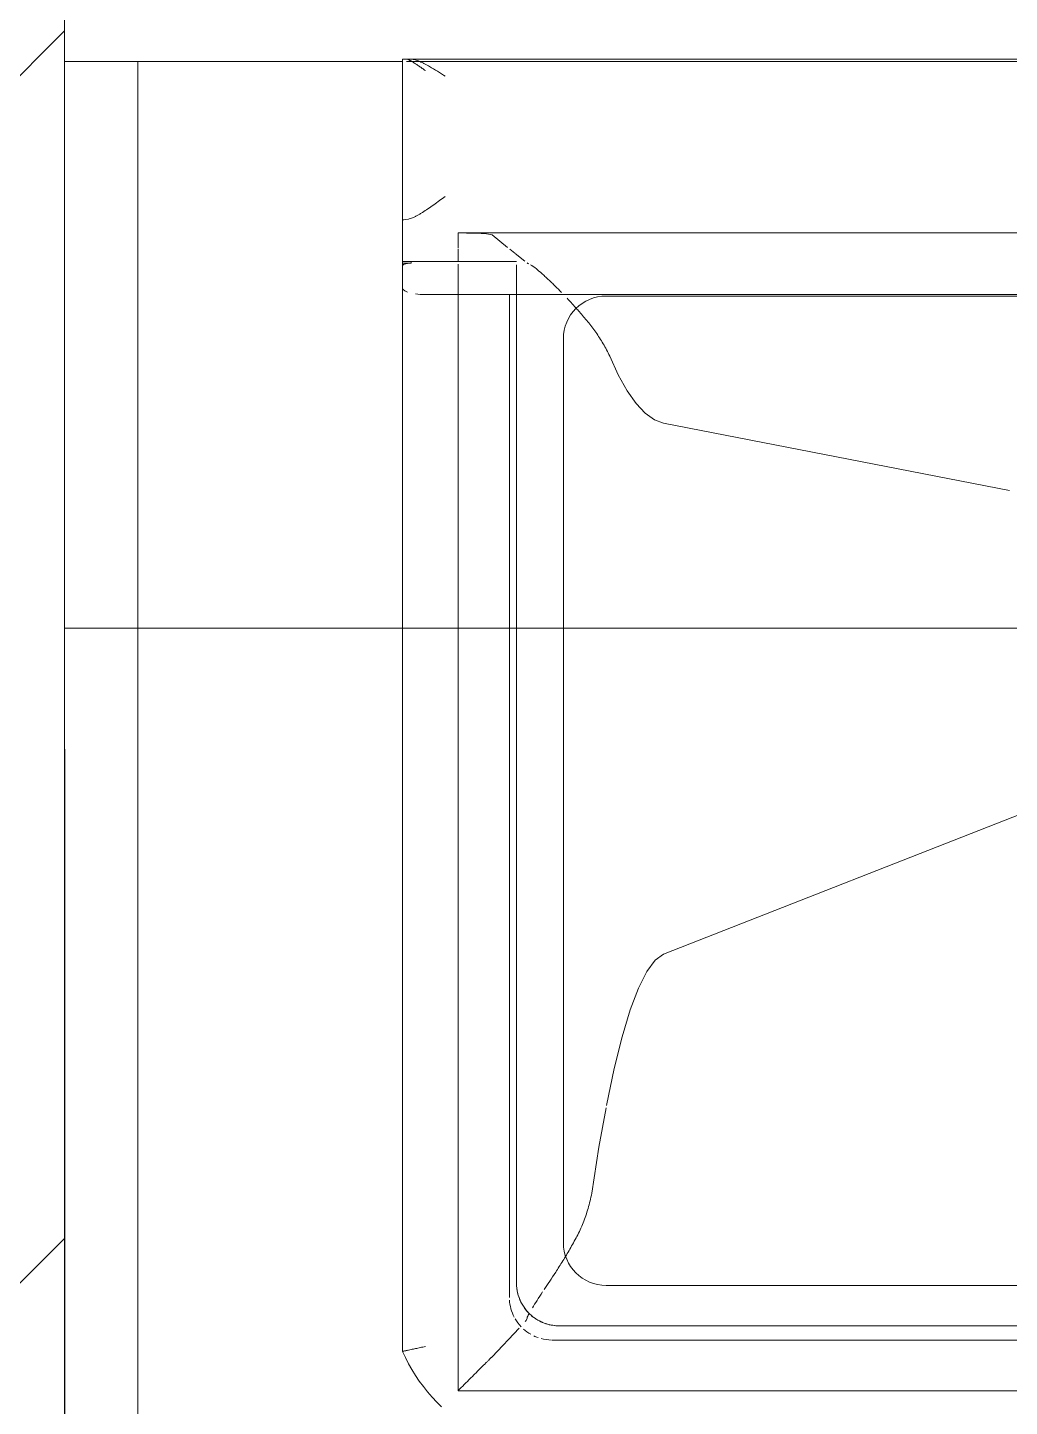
# Model space of a CAD drawing. Header units: millimetres. Extents: x -4000 to 187956, y -58990 to 162485.
# Drawn here: x 486.8 to 831.7, y 80626.7 to 81111.1 of the extents above; entities that cross this region are included whole.
import ezdxf

# ---------------------------------------------------------------- set-up
doc = ezdxf.new("R2010")
doc.units = ezdxf.units.MM
for name, color, linetype, lineweight in [('A-FLOR', 192, 'Continuous', 13), ('A-FLOR-PATT', 8, 'Continuous', 13), ('A-WALL', 113, 'Continuous', 13), ('A-WALL-PATT', 111, 'Continuous', 13), ('P-SANR-FIXT', 6, 'Continuous', 9)]:
    doc.layers.add(name, color=color, linetype=linetype, lineweight=lineweight)

# ---------------------------------------------------------------- blocks, each defined once
blk = doc.blocks.new('C2400 - C2400-504579-0_000')
at = {"layer": 'P-SANR-FIXT', "color": 250}
for p, q in [((-307.5, 0), (-307.5, -56.65)), ((-26.15, 0), (-304.5, 0)), ((-304.5, 0), (-307.5, 0)), ((-307.5, -66.71), (-307.5, -56.65)), ((-307.5, -71.18), (-307.5, -66.71)), ((-307.5, -71.18), (-307.5, -453.98)), ((-307.5, -71.18), (-307.5, -72.53)), ((-307.5, -71.68), (-307.5, -71.18)), ((-307.5, -71.68), (-304.5, -71.68)), ((-267.5, -72.3), (-267.5, -430)), ((-267.5, -82.69), (-8.92, -82.69)), ((-8.92, -82.69), (-267.5, -82.69)), ((-8.92, -83.22), (-236.05, -83.22)), ((-251.05, -98.22), (-251.05, -415.8)), ((-236.05, -430.8), (236.05, -430.8)), ((-252.5, -445), (-250, -445)), ((-252.5, -445), (-250, -445)), ((250, -445), (-250, -445))]:
    blk.add_line(p, q, dxfattribs=at)
at = {"layer": 'P-SANR-FIXT', "color": 252}
for p, q in [((-306.43, 0), (-307.5, 0)), ((-288.04, -61.06), (-288.04, -66.39)), ((-8.92, -61.06), (-288.04, -61.06)), ((-288.04, -66.71), (-288.04, -68.2)), ((-304.5, -71.08), (-307.5, -71.08)), ((-307.5, -71.08), (-307.5, -71.68)), ((-304.5, -71.08), (-307.5, -71.08)), ((-304.5, -71.08), (-307.5, -71.08)), ((-307.5, -80.43), (-307.5, -72.53)), ((-273, -71.08), (-304.5, -71.08)), ((-304.5, -71.68), (-304.5, -71.08)), ((-288.04, -68.25), (-288.04, -71.08)), ((-267.5, -71.08), (-273, -71.08)), ((-273, -82.69), (-299.5, -82.69)), ((-288.04, -82.69), (-288.04, -467.83)), ((-271, -82.69), (-272.94, -82.69)), ((-269.13, -82.69), (-270.94, -82.69)), ((-270, -435), (-270, -82.69)), ((-269.07, -82.69), (-267.5, -82.69)), ((-267.5, -82.69), (-269.07, -82.69)), ((-267.5, -82.69), (-267.5, -430)), ((-215.83, -127.85), (-94.37, -151.53)), ((-76.92, -259.9), (-215.83, -314.46)), ((-250, -445), (250, -445)), ((255, -450), (-255, -450)), ((-288.04, -467.83), (288.04, -467.83))]:
    blk.add_line(p, q, dxfattribs=at)
at = {"layer": 'P-SANR-FIXT', "color": 253}
for p, q in [((-276.08, -61.76), (-270.65, -66.11)), ((-269.9, -66.71), (-268.1, -68.15)), ((-306.43, -71.08), (-307.5, -71.08)), ((-299.5, -71.08), (-303.5, -71.08)), ((-299.5, -71.08), (-267.5, -71.08)), ((-288.04, -71.98), (-288.04, -82.69)), ((-267.97, -68.25), (-264.58, -70.98)), ((-267.5, -72.36), (-267.5, -82.69)), ((-307.5, -80.43), (-307.3, -80.93)), ((-266.59, -445.84), (-276.08, -455.86))]:
    blk.add_line(p, q, dxfattribs=at)
at = {"layer": 'P-SANR-FIXT', "color": 254}
for p, q in [((-264.11, -443.08), (-264.41, -443.54)), ((-263.81, -442.33), (-264.11, -443.08))]:
    blk.add_line(p, q, dxfattribs=at)
at = {"layer": 'P-SANR-FIXT', "color": 250, "flags": 128}
for points in [[(-305.49, -56.17), (-306.59, -56.32), (-307.27, -56.48), (-307.5, -56.65)], [(-304.5, -71.68), (-305.17, -71.7), (-305.8, -71.77), (-306.37, -71.87), (-306.85, -72), (-307.2, -72.16), (-307.42, -72.34), (-307.5, -72.53)], [(-307.5, -453.98), (-306.5, -456.16), (-305.41, -458.3), (-304.23, -460.39), (-302.98, -462.44), (-301.64, -464.43), (-300.22, -466.37), (-298.73, -468.24), (-297.16, -470.06), (-295.53, -471.82), (-293.82, -473.5)]]:
    blk.add_lwpolyline(points, dxfattribs=at)
at = {"layer": 'P-SANR-FIXT', "color": 253, "flags": 128}
for points in [[(-288.04, -61.06), (-285.09, -61.08), (-282.32, -61.15), (-279.9, -61.26), (-277.98, -61.4), (-276.68, -61.57), (-276.08, -61.76)], [(-263.81, -71.59), (-263.57, -71.74), (-263.2, -71.89)]]:
    blk.add_lwpolyline(points, dxfattribs=at)
at = {"layer": 'P-SANR-FIXT', "color": 252, "flags": 128}
for points in [[(-307.3, -80.93), (-306.71, -81.41), (-305.75, -81.84)], [(-302.97, -82.46), (-301.28, -82.63), (-299.5, -82.69)], [(-234.76, -104.31), (-231.75, -110.91), (-228.66, -116.47), (-225.51, -120.95), (-222.32, -124.36), (-219.08, -126.66), (-215.83, -127.85)], [(-215.83, -314.46), (-218.8, -316.56), (-221.75, -320.53), (-224.68, -326.34), (-227.56, -333.98), (-230.4, -343.42), (-233.18, -354.63), (-235.9, -367.57)], [(-236.05, -368.37), (-238.53, -382.19), (-241.08, -398.43)]]:
    blk.add_lwpolyline(points, dxfattribs=at)
at = {"layer": 'P-SANR-FIXT', "color": 250}
for centre, start, end in [((-236.05, -98.22), 90, 180), ((-236.05, -415.8), 180, 270), ((-252.5, -430), 180, 194.1473), ((-252.5, -430), 198.7764, 208.3199), ((-252.5, -430), 213.7811, 222.5335), ((-252.5, -430), 228.2199, 236.8432), ((-252.5, -430), 242.4227, 251.5045), ((-252.5, -430), 256.4231, 270)]:
    blk.add_arc(centre, 15, start, end, dxfattribs=at)
at = {"layer": 'P-SANR-FIXT', "color": 252}
for start, end in [(183.7348, 195), (195.5635, 207.6644), (210, 223.7993), (228.0319, 240), (244.4681, 250.7493), (255, 269.2959)]:
    blk.add_arc((-255, -435), 15, start, end, dxfattribs=at)
for points, knots in [([(-299.5, -4), (-299.87, -3.74), (-300.6, -3.22), (-301.69, -2.46), (-302.58, -1.86), (-303.28, -1.41), (-303.79, -1.09), (-304.21, -0.85), (-304.53, -0.67), (-304.77, -0.54), (-305, -0.43), (-305.31, -0.29), (-305.82, -0.09), (-306.2, 0), (-306.43, 0)], [0, 0, 0, 0, 0.142857, 0.285714, 0.428571, 0.5, 0.571429, 0.642857, 0.678571, 0.714286, 0.75, 0.785714, 0.857143, 1, 1, 1, 1]), ([(-249.72, -84.02), (-249.25, -84.51), (-248.24, -85.59), (-247.22, -86.71), (-246.68, -87.33)], [0.54213028, 0.54213028, 0.54213028, 0.54213028, 0.58333333, 0.63041497, 0.63041497, 0.63041497, 0.63041497]), ([(-246.54, -87.48), (-246.17, -87.9), (-245.31, -88.88), (-243.95, -90.46), (-241.98, -92.79), (-239.6, -95.89), (-237.03, -99.93), (-235.48, -102.82), (-234.76, -104.31)], [0.6343634, 0.6343634, 0.6343634, 0.6343634, 0.6666667, 0.7083333, 0.75, 0.8333333, 0.9166667, 1, 1, 1, 1]), ([(-241.08, -398.43), (-241.43, -400.26), (-242.07, -402.93), (-243.16, -406.35), (-244.08, -408.83), (-245.13, -411.25), (-246.29, -413.58), (-247.52, -415.85), (-248.34, -417.31), (-248.75, -418.03)], [0, 0, 0, 0, 0.0833333, 0.125, 0.1666667, 0.2083333, 0.25, 0.2916667, 0.3333333, 0.3333333, 0.3333333, 0.3333333])]:
    blk.add_open_spline(points, degree=3, knots=knots, dxfattribs=at)
at = {"layer": 'P-SANR-FIXT', "color": 250}
for points, knots in [([(-304.5, 0), (-304.05, 0), (-303.34, -0.13), (-302.3, -0.47), (-301.48, -0.8), (-300.64, -1.19), (-299.49, -1.78), (-296.82, -3.26), (-294.35, -4.84), (-292.5, -6)], [0, 0, 0, 0, 0.142857, 0.214286, 0.285714, 0.357143, 0.428571, 0.571429, 1, 1, 1, 1]), ([(-292.5, -48.19), (-293.19, -48.68), (-294.56, -49.69), (-296.6, -51.16), (-298.6, -52.57), (-300.22, -53.65), (-301.47, -54.42), (-302.38, -54.95), (-303.25, -55.41), (-304.34, -55.91), (-305.05, -56.12), (-305.49, -56.17)], [0, 0, 0, 0, 0.142857, 0.285714, 0.428571, 0.571429, 0.642857, 0.714286, 0.785714, 0.857143, 1, 1, 1, 1]), ([(-252.5, -445), (-252.87, -445), (-253.63, -444.97), (-254.6, -444.86), (-255.38, -444.73), (-256.17, -444.56), (-257.16, -444.28), (-258.05, -443.94), (-258.63, -443.69), (-259.01, -443.52), (-259.67, -443.19), (-260.59, -442.65), (-263.15, -440.86), (-266.42, -436.9), (-267.5, -432.3), (-267.5, -430)], [-1, -1, -1, -1, -0.946429, -0.892857, -0.866071, -0.839286, -0.785714, -0.732143, -0.71875, -0.705357, -0.678571, -0.625, -0.571429, -0.285714, 0, 0, 0, 0]), ([(-307.5, -453.98), (-307.5, -453.98), (-307.29, -453.94), (-306.49, -453.77), (-305.5, -453.56), (-304.83, -453.42), (-304.5, -453.35)], [0, 0, 0, 0, 0.285714, 0.571429, 0.785714, 1, 1, 1, 1])]:
    blk.add_open_spline(points, degree=3, knots=knots, dxfattribs=at)
at = {"layer": 'P-SANR-FIXT', "color": 253}
for points, knots in [([(-262.55, -72.24), (-262.01, -72.56), (-260.83, -73.37), (-258.97, -74.96), (-257.51, -76.3), (-256.34, -77.38), (-255.12, -78.54), (-253.6, -80.03), (-252.45, -81.19), (-251.74, -81.92)], [0.0525117, 0.0525117, 0.0525117, 0.0525117, 0.1666667, 0.25, 0.2916667, 0.3333333, 0.375, 0.4166667, 0.4817892, 0.4817892, 0.4817892, 0.4817892]), ([(-276.08, -455.86), (-276.12, -455.92), (-276.23, -456.03), (-276.48, -456.27), (-276.78, -456.56), (-277.16, -456.94), (-277.6, -457.39), (-277.96, -457.75), (-278.35, -458.13), (-278.76, -458.54), (-279.19, -458.98), (-279.64, -459.43), (-280.11, -459.89), (-280.74, -460.53), (-281.57, -461.35), (-282.6, -462.38), (-284.01, -463.79), (-285.82, -465.61), (-287.31, -467.08), (-288.04, -467.83)], [0, 0, 0, 0, 0.071429, 0.107143, 0.142857, 0.214286, 0.25, 0.285714, 0.321429, 0.357143, 0.392857, 0.428571, 0.464286, 0.5, 0.571429, 0.642857, 0.714286, 0.857143, 1, 1, 1, 1])]:
    blk.add_open_spline(points, degree=3, knots=knots, dxfattribs=at)
at = {"layer": 'P-SANR-FIXT', "color": 252}
for points in [[(-248.75, -418.03), (-249.57, -419.48), (-251.25, -422.27), (-252.92, -424.88), (-253.74, -426.14)], [(-253.74, -426.14), (-255.18, -428.34), (-256.55, -430.4), (-257.81, -432.29)], [(-258.34, -433.1), (-259.04, -434.15), (-260.36, -436.14), (-261.44, -437.87), (-261.92, -438.65)], [(-307.5, -453.98), (-307.5, -453.98), (-307.43, -453.96), (-307.3, -453.94)], [(-304.45, -453.33), (-303.98, -453.23), (-302.96, -453.01), (-301.27, -452.64), (-300.09, -452.38), (-299.5, -452.25)]]:
    blk.add_open_spline(points, degree=3, dxfattribs=at)
at = {"layer": 'P-SANR-FIXT', "color": 253}
for points in [[(-263.19, -440.87), (-263.47, -441.42), (-263.68, -441.91), (-263.81, -442.33)], [(-307.3, -453.94), (-307.02, -453.88), (-306.48, -453.77), (-305.73, -453.61)]]:
    blk.add_open_spline(points, degree=3, dxfattribs=at)
blk = doc.blocks.new('CMF2_NHAXUONG_A_rvt-1-0_000')
at = {"layer": 'A-FLOR-PATT', "lineweight": 9}
h = blk.add_hatch(dxfattribs=at)
h.set_pattern_fill('FP_26', color=252, style=0, pattern_type=2)
h.set_pattern_definition([(270, (159525.1, 137899.7), (600, 4e-14), []), (0, (159525.1, 137899.7), (0, 600), [])])
h.paths.add_polyline_path([(153350, 499.64), (154799.88, 499.64), (154799.88, 5749.54), (153550, 5749.54), (153550, 4899.28), (153349.79, 4899.28), (153349.99, 751.94)])
h.paths.add_polyline_path([(160850.16, 499.64), (165000, 499.64), (165000, 999.28), (165499.79, 999.28), (165499.79, 1749.49), (160850.16, 1749.49), (160850.16, 751.94)])
h.paths.add_polyline_path([(161612.4, 692.63), (161106.49, 692.63), (161106.49, 1295.25), (161612.4, 1295.25), (161612.4, 751.94)])
h.paths.add_polyline_path([(162656.18, 692.63), (162150.27, 692.63), (162150.27, 1295.25), (162656.18, 1295.25), (162656.18, 751.94)])
h.paths.add_polyline_path([(164268.71, 692.63), (164268.71, 1295.25), (164774.62, 1295.25), (164774.62, 692.63)])
h.paths.add_polyline_path([(163221.93, 692.63), (163221.93, 1295.25), (163727.84, 1295.25), (163727.84, 692.63)])
h.paths.add_polyline_path([(153537.16, 761.69), (153537.16, 1267.6), (154139.79, 1267.6), (154139.79, 761.69), (153612.16, 761.69)])
h.paths.add_polyline_path([(153537.16, 1846.69), (153537.16, 2352.6), (154139.79, 2352.6), (154139.79, 1846.69), (153612.16, 1846.69)])
h.paths.add_polyline_path([(154139.79, 2871.7), (153537.16, 2871.7), (153537.16, 3377.61), (154139.79, 3377.61), (154139.79, 2942)])
h.paths.add_polyline_path([(162682.15, 3699.39), (165499.79, 3699.39), (165499.79, 4949.58), (162649.89, 4949.58), (162649.89, 3699.39)])
h.paths.add_polyline_path([(154139.79, 3896.7), (153537.16, 3896.7), (153537.16, 4402.61), (154139.79, 4402.04), (154139.79, 3964.03)])
h.paths.add_polyline_path([(163957.63, 4154.6), (163821.93, 4154.6), (163821.93, 4757.22), (164327.84, 4757.22), (164327.84, 4154.6), (164099.33, 4154.6)])
h.paths.add_polyline_path([(164771.93, 4154.6), (164771.93, 4757.22), (165277.84, 4757.22), (165277.84, 4154.6), (164949.66, 4154.6)])
h.paths.add_polyline_path([(153895.61, 4921.7), (153737.16, 4921.7), (153737.16, 5427.61), (154339.79, 5427.61), (154339.79, 4921.7), (154179.05, 4921.7)])
h.paths.add_polyline_path([(78549.79, 5349.52), (80774.79, 5349.52), (80774.79, 6362.02), (78549.79, 6362.02), (78549.79, 5424.09)])
h.paths.add_polyline_path([(80974.79, 5349.52), (82224.79, 5349.52), (82224.79, 7249.52), (80974.79, 7249.52), (80974.79, 5424.09)])
h.paths.add_polyline_path([(80587.16, 5565.67), (79984.54, 5565.67), (79984.54, 6071.58), (80587.16, 6071.58), (80587.16, 5716.1)])
h.paths.add_polyline_path([(81335.71, 5565.67), (81163.49, 5565.67), (81163.49, 6071.58), (81766.12, 6071.58), (81766.12, 5565.67), (81619.15, 5565.67)])
h.paths.add_polyline_path([(81163.49, 6528.17), (81163.49, 7034.08), (81766.12, 7034.08), (81766.12, 6528.17), (81619.15, 6528.17)])
h.paths.add_polyline_path([(556.14, 15799.64), (4199.78, 15799.64), (4199.78, 17049.64), (499.79, 17049.64), (499.79, 15799.64)])
h.paths.add_polyline_path([(1621.83, 15990.17), (1621.83, 16592.79), (2127.74, 16592.79), (2127.74, 15990.17), (1689.88, 15990.17)])
h.paths.add_polyline_path([(2681.91, 15990.17), (2546.83, 15990.17), (2546.83, 16592.79), (3052.74, 16592.79), (3052.74, 15990.17), (2823.63, 15990.17)])
h.paths.add_polyline_path([(3673.95, 15990.17), (3471.83, 15990.17), (3471.83, 16592.79), (3977.74, 16592.79), (3977.74, 15990.17), (3815.66, 15990.17)])
h.paths.add_polyline_path([(4199.78, 18499.58), (4199.78, 19749.58), (499.79, 19749.58), (499.79, 18499.58), (3957.38, 18499.58)])
h.paths.add_polyline_path([(2546.83, 18954.69), (2546.83, 19557.32), (3052.74, 19557.32), (3052.74, 18954.69), (2823.63, 18954.69)])
h.paths.add_polyline_path([(1973.32, 18954.69), (1621.83, 18954.69), (1621.83, 19557.32), (2127.74, 19557.32), (2127.74, 18954.69)])
h.paths.add_polyline_path([(1202.74, 18954.69), (696.83, 18954.69), (696.83, 19557.32), (1202.74, 19557.32), (1202.74, 19148.52)])
h.paths.add_polyline_path([(1689.88, 19949.58), (4199.78, 19949.58), (4199.78, 21199.58), (499.79, 21199.58), (499.79, 19949.58), (1123.01, 19949.58)])
h.paths.add_polyline_path([(696.83, 20137.56), (696.83, 20740.19), (1202.74, 20740.19), (1202.74, 20137.56), (839.57, 20137.56)])
h.paths.add_polyline_path([(3471.83, 20137.56), (3471.83, 20740.19), (3977.74, 20740.19), (3977.74, 20137.56), (3673.95, 20137.56)])
h.paths.add_polyline_path([(2127.74, 20137.56), (1621.83, 20137.56), (1621.83, 20740.19), (2127.74, 20740.19), (2127.74, 20170.56)])
h.paths.add_polyline_path([(3052.74, 20137.56), (2546.83, 20137.56), (2546.83, 20740.19), (3052.74, 20740.19), (3052.74, 20170.56)])
h.paths.add_polyline_path([(163249.04, 76099.64), (165500.21, 76099.64), (165500.21, 77349.64), (161850.21, 77349.64), (161850.21, 76099.64), (162682.15, 76099.64)])
h.paths.add_polyline_path([(1689.88, 76099.64), (4149.79, 76099.64), (4149.79, 77349.64), (499.79, 77349.64), (499.79, 76099.64), (1123.01, 76099.64)])
h.paths.add_polyline_path([(2590.58, 76552.26), (2590.58, 77154.88), (3096.49, 77154.88), (3096.49, 76552.26), (2681.91, 76552.26)])
h.paths.add_polyline_path([(1831.6, 76552.26), (1653.08, 76552.26), (1653.08, 77154.88), (2158.99, 77154.88), (2158.99, 76552.26), (1973.32, 76552.26)])
h.paths.add_polyline_path([(715.58, 76552.26), (715.58, 77154.88), (1221.49, 77154.88), (1221.49, 76552.26), (839.57, 76552.26)])
h.paths.add_polyline_path([(3815.66, 76552.26), (3528.08, 76552.26), (3528.08, 77154.88), (4033.99, 77154.88), (4033.99, 76552.26), (3957.38, 76552.26)])
h.paths.add_polyline_path([(163957.63, 76557.26), (163881.01, 76557.26), (163881.01, 77159.88), (164386.92, 77159.88), (164386.92, 76557.26), (164099.33, 76557.26)])
h.paths.add_polyline_path([(165091.39, 76557.26), (164797.26, 76557.26), (164797.26, 77159.88), (165303.17, 77159.88), (165303.17, 76557.26), (165233.11, 76557.26)])
h.paths.add_polyline_path([(162257, 76557.26), (162047.26, 76557.26), (162047.26, 77159.88), (162553.17, 77159.88), (162553.17, 76557.26), (162398.7, 76557.26)])
h.paths.add_polyline_path([(162968.51, 76557.26), (162968.51, 77159.88), (163474.42, 77159.88), (163474.42, 76557.26), (163107.31, 76557.26)])
h.paths.add_polyline_path([(499.79, 77549.64), (4149.79, 77549.64), (4149.79, 78799.69), (499.79, 78799.69), (499.79, 77842.41)])
h.paths.add_polyline_path([(165500.21, 77549.64), (165500.21, 78799.64), (161850.21, 78799.64), (161850.21, 77549.64), (164949.66, 77549.64)])
h.paths.add_polyline_path([(715.58, 77737.63), (715.58, 78340.25), (1221.49, 78340.25), (1221.49, 77737.63), (839.57, 77737.63)])
h.paths.add_polyline_path([(1653.08, 77737.63), (1653.08, 78340.25), (2158.99, 78340.25), (2158.99, 77737.63), (1689.88, 77737.63)])
h.paths.add_polyline_path([(2590.58, 77737.63), (2590.58, 78340.25), (3096.49, 78340.25), (3096.49, 77737.63), (2681.91, 77737.63)])
h.paths.add_polyline_path([(165233.11, 77742.62), (164778.51, 77742.62), (164778.51, 78345.25), (165284.42, 78345.25), (165284.42, 77742.62)])
h.paths.add_polyline_path([(162903.51, 77742.62), (162903.51, 78345.25), (163409.42, 78345.25), (163409.42, 77742.62), (162965.59, 77742.62)])
h.paths.add_polyline_path([(164346.92, 77742.62), (163841.01, 77742.62), (163841.01, 78345.25), (164346.92, 78345.25), (164346.92, 77842.41)])
h.paths.add_polyline_path([(161850.21, 80349.64), (165500.21, 80349.64), (165499.79, 81099.2), (165000, 81099.2), (165000, 81599.64), (161850.21, 81599.64), (161850.21, 80762.51)])
h.paths.add_polyline_path([(4149.79, 80349.64), (4149.79, 81599.55), (1000, 81599.55), (1000, 81099.2), (499.79, 81099.2), (500, 80350.4), (3957.38, 80349.68)])
h.paths.add_polyline_path([(163107.31, 80794.78), (162972.26, 80794.78), (162972.26, 81397.4), (163478.17, 81397.4), (163478.17, 80794.78), (163249.04, 80794.78)])
h.paths.add_polyline_path([(164398.17, 80794.78), (163892.26, 80794.78), (163892.26, 81397.4), (164398.17, 81397.4), (164398.17, 81054.52)])
h.paths.add_polyline_path([(162556.92, 80806.9), (162051.01, 80806.9), (162051.01, 81409.52), (162556.92, 81409.52), (162556.92, 80908.51)])
h.paths.add_polyline_path([(2965.35, 80820.03), (2515.58, 80820.03), (2515.58, 81422.65), (3021.49, 81422.65), (3021.49, 80820.03)])
h.paths.add_polyline_path([(1973.32, 80820.03), (1595.58, 80820.03), (1595.58, 81422.65), (2101.49, 81422.65), (2101.49, 80820.03)])
h.paths.add_polyline_path([(3448.08, 80820.03), (3448.08, 81422.65), (3953.99, 81422.65), (3953.99, 80820.03), (3532.22, 80820.03)])
h.paths.add_polyline_path([(85450, 134849.41), (87450, 134849.41), (87450, 135849.41), (85450, 135849.41), (85450, 135076.24)])
h.paths.add_polyline_path([(83319.78, 134849.41), (85250, 134849.41), (85250, 135849.41), (83250, 135849.41), (83250, 134849.41)])
h.paths.add_polyline_path([(85020.39, 135046.45), (84644.32, 135046.45), (84644.32, 135552.36), (85246.95, 135552.36), (85246.95, 135046.45)])
h.paths.add_polyline_path([(85862.19, 135048.95), (85862.19, 135554.86), (86464.82, 135554.86), (86464.82, 135048.95), (86154.14, 135048.95)])
h.paths.add_polyline_path([(11893.62, 135099.65), (12449.79, 135099.65), (12449.79, 140699.64), (11199.68, 140699.64), (11199.68, 135099.65), (11326.75, 135099.65)])
h.paths.add_polyline_path([(153549.79, 135099.75), (154799.68, 135099.75), (154799.68, 140699.64), (153549.79, 140699.64), (153549.79, 136244.28)])
h.paths.add_polyline_path([(11659.54, 135313.72), (11659.54, 135819.63), (12262.16, 135819.63), (12262.16, 135313.72), (11893.62, 135313.72)])
h.paths.add_polyline_path([(153895.61, 135313.72), (153742.07, 135313.72), (153742.07, 135819.63), (154344.69, 135819.63), (154344.69, 135313.72), (154037.33, 135313.72)])
h.paths.add_polyline_path([(163815.91, 135999.54), (165500.12, 135999.54), (165500.12, 137249.82), (162649.79, 137249.82), (162649.79, 135999.54)])
h.paths.add_polyline_path([(2823.63, 135999.54), (3349.79, 135999.54), (3349.79, 137249.81), (499.88, 137249.81), (499.88, 135999.54), (1689.88, 135999.54)])
h.paths.add_polyline_path([(1671.83, 136187.79), (1671.83, 136790.41), (2177.74, 136790.41), (2177.74, 136187.79), (1689.88, 136187.79)])
h.paths.add_polyline_path([(721.83, 136187.79), (721.83, 136790.41), (1227.74, 136790.41), (1227.74, 136187.79)])
h.paths.add_polyline_path([(164771.83, 136192.96), (164771.83, 136795.59), (165277.74, 136795.59), (165277.74, 136192.96), (164949.66, 136192.96)])
h.paths.add_polyline_path([(163821.83, 136192.96), (163821.83, 136795.59), (164327.74, 136795.59), (164327.74, 136192.96)])
h.paths.add_polyline_path([(12177.05, 136247.06), (11659.54, 136247.06), (11659.54, 136752.97), (12262.16, 136752.97), (12262.16, 136247.06)])
h.paths.add_polyline_path([(154037.33, 136247.06), (153742.07, 136247.06), (153742.07, 136752.97), (154344.69, 136752.97), (154344.69, 136247.06), (154179.05, 136247.06)])
h.paths.add_polyline_path([(12177.05, 137180.39), (11659.54, 137180.39), (11659.54, 137686.3), (12262.16, 137686.3), (12262.16, 137180.39)])
h.paths.add_polyline_path([(154179.05, 137180.39), (153742.07, 137180.39), (153742.07, 137686.3), (154344.69, 137686.3), (154344.69, 137180.39)])
h.paths.add_polyline_path([(12262.16, 138113.72), (11659.54, 138113.72), (11659.54, 138619.63), (12262.16, 138619.63), (12262.16, 138288.34)])
h.paths.add_polyline_path([(154344.69, 138113.72), (153742.07, 138113.72), (153742.07, 138619.63), (154344.69, 138619.63), (154344.69, 138142.34)])
h.paths.add_polyline_path([(12262.16, 139047.05), (11659.54, 139047.05), (11659.54, 139552.96), (12262.16, 139552.96), (12262.16, 139164.37)])
h.paths.add_polyline_path([(154179.05, 139047.05), (153742.07, 139047.05), (153742.07, 139552.96), (154344.69, 139552.96), (154344.69, 139047.05)])
h.paths.add_polyline_path([(165500.37, 139449.5), (165500.37, 140699.66), (161049.79, 140699.66), (161049.79, 139449.5), (164949.66, 139449.5)])
h.paths.add_polyline_path([(499.79, 139449.73), (4949.79, 139449.74), (4949.79, 139699.28), (4900, 139699.28), (4900, 140699.64), (1000, 140699.64), (1000, 140199.28), (499.79, 140199.28)])
h.paths.add_polyline_path([(161690.13, 139909.76), (161331.63, 139909.76), (161331.63, 140512.38), (161837.54, 140512.38), (161837.54, 139909.76), (161831.85, 139909.76)])
h.paths.add_polyline_path([(163390.76, 139909.76), (163287.88, 139909.76), (163287.88, 140512.38), (163793.79, 140512.38), (163793.79, 139909.76), (163532.48, 139909.76)])
h.paths.add_polyline_path([(162812.75, 139909.76), (162306.83, 139909.76), (162306.83, 140512.38), (162812.75, 140512.38), (162812.75, 140040.4)])
h.paths.add_polyline_path([(164777.52, 139909.76), (164271.61, 139909.76), (164271.61, 140512.38), (164777.52, 140512.38), (164777.52, 140040.4)])
h.paths.add_polyline_path([(1727.96, 139915.76), (1222.05, 139915.76), (1222.05, 140518.38), (1727.96, 140518.38), (1727.96, 140040.4)])
h.paths.add_polyline_path([(3181.83, 139915.76), (3181.83, 140518.38), (3687.74, 140518.38), (3687.74, 139915.76), (3248.79, 139915.76)])
h.paths.add_polyline_path([(2398.48, 139915.76), (2171.83, 139915.76), (2171.83, 140518.38), (2677.74, 140518.38), (2677.74, 139915.76), (2540.2, 139915.76)])
h.paths.add_polyline_path([(4171.83, 139915.76), (4171.83, 140518.38), (4677.74, 140518.38), (4677.74, 139915.76), (4240.82, 139915.76)])
h.paths.add_polyline_path([(12262.16, 139980.38), (11659.54, 139980.38), (11659.54, 140486.29), (12262.16, 140486.29), (12262.16, 140040.4)])
h.paths.add_polyline_path([(154344.69, 139980.38), (153742.07, 139980.38), (153742.07, 140486.29), (154344.69, 140486.29), (154344.69, 140040.4)])
at = {"layer": 'A-WALL-PATT', "lineweight": 9}
h = blk.add_hatch(dxfattribs=at)
h.set_pattern_fill('FP_13', color=250, style=0, pattern_type=2)
h.set_pattern_definition([(45, (0, 0), (-212.132, 212.132), [])])
h.paths.add_polyline_path([(499.79, 60847.94), (499.79, 66561.65), (299.79, 66561.65), (300, 60847.94)])
h.paths.add_polyline_path([(499.79, 70281.65), (499.79, 73928.8), (299.79, 73928.8), (299.79, 70281.65)])
h.paths.add_polyline_path([(499.79, 75968.8), (499.79, 78973.61), (299.79, 78973.61), (299.79, 75968.8)])
h.paths.add_polyline_path([(299.79, 80213.61), (499.79, 80213.61), (499.79, 118849.65), (299.79, 118849.65), (299.79, 82514.56)])
at = {"layer": 'A-FLOR', "color": 93, "lineweight": 15}
for p, q in [((499.79, 81099.2), (618.54, 81099.2)), ((499.98, 80425), (499.79, 81099.19)), ((621.52, 81099.2), (619.91, 81099.2)), ((622.95, 81099.2), (621.54, 81099.2)), ((624.56, 81099.2), (622.97, 81099.2))]:
    blk.add_line(p, q, dxfattribs=at)
at = {"layer": 'A-FLOR', "color": 94, "lineweight": 15}
for p, q in [((618.54, 81099.2), (499.79, 81099.2)), ((499.79, 81099.19), (499.98, 80425))]:
    blk.add_line(p, q, dxfattribs=at)
at = {"layer": 'A-FLOR', "color": 81, "lineweight": 15}
for p, q in [((619.91, 81099.2), (621.52, 81099.2)), ((621.54, 81099.2), (622.95, 81099.2)), ((622.97, 81099.2), (624.56, 81099.2)), ((897.51, 81099.2), (624.56, 81099.2))]:
    blk.add_line(p, q, dxfattribs=at)
at = {"layer": 'A-FLOR', "color": 71, "lineweight": 15}
blk.add_line((624.56, 81099.2), (897.51, 81099.2), dxfattribs=at)
at = {"layer": 'A-WALL', "color": 90, "lineweight": 15}
blk.add_line((499.79, 80213.61), (499.79, 118849.65), dxfattribs=at)
at = {"layer": 'A-WALL', "color": 35, "lineweight": 15}
blk.add_line((499.79, 80425), (499.79, 118849.65), dxfattribs=at)
at = {"layer": 'P-SANR-FIXT', "color": 250, "lineweight": 9}
blk.add_blockref('C2400 - C2400-504579-0_000', (926.04, 81100), dxfattribs=at)

msp = doc.modelspace()

# ---------------------------------------------------------------- block references
at = {"lineweight": 5}
msp.add_blockref('CMF2_NHAXUONG_A_rvt-1-0_000', (0, 0), dxfattribs=at)

doc.saveas('drawing.dxf')
